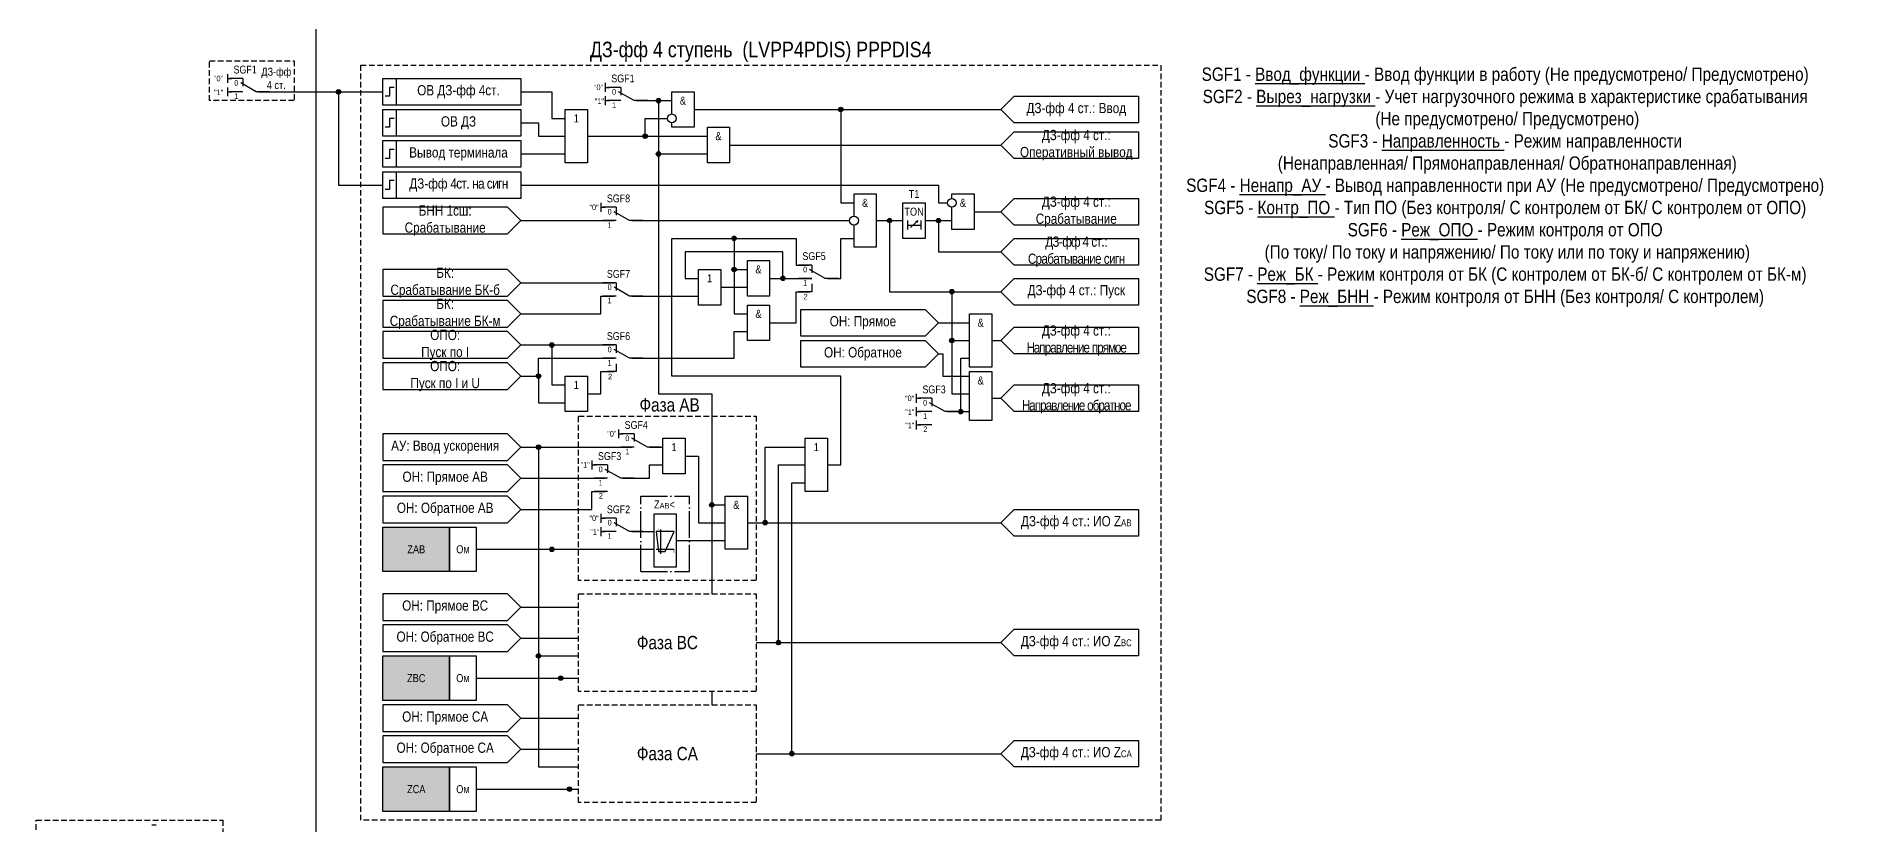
# Model space of a CAD drawing. Header units: millimetres. Extents: x -63 to 558, y -5 to 1115.
# Drawn here: x -63 to 345, y 349 to 526.5 of the extents above; entities that cross this region are included whole.
import ezdxf
from ezdxf.enums import TextEntityAlignment as Align

# ---------------------------------------------------------------- set-up
doc = ezdxf.new("R2010")
doc.units = ezdxf.units.MM
doc.linetypes.add('ACAD_ISO04W100', pattern=[30, 24, -3, 0, -3])
doc.linetypes.add('штриховая2', pattern=[0.375, 0.25, -0.125])
doc.layers.add('TEXT', color=7, linetype='Continuous', lineweight=25)
doc.layers.add('Основная', color=7, linetype='Continuous')
doc.styles.add('1.8_Gost_RD', font='ARIALN.TTF', dxfattribs={"height": 1.8})
doc.styles.add('2.5_Gost_RD', font='ARIALN.TTF', dxfattribs={"height": 2.5})
doc.styles.add('3.5_Gost_RD', font='ARIALN.TTF', dxfattribs={"height": 3.5})
doc.styles.add('Вывод', font='ARIALN.TTF', dxfattribs={"height": 2.5})
doc.styles.add('Компонент', font='ARIALN.TTF', dxfattribs={"height": 3.5})

# ---------------------------------------------------------------- blocks, each defined once
blk = doc.blocks.new('*U958')
at = {"layer": 'Основная', "color": 0}
blk.add_line((0, 0), (7, 4), dxfattribs=at)
at = {"layer": 'Основная', "ltscale": 0.35}
blk.add_line((6, 6), (6, 2.5), dxfattribs=at)
blk = doc.blocks.new('*U985')
at = {"layer": 'Основная', "color": 0}
for p, q in [((-3, 6), (-9, 6)), ((-3, 0), (-9, 0)), ((9, 0), (3, 0))]:
    blk.add_line(p, q, dxfattribs=at)
at = {"layer": 'Основная', "ltscale": 0.25, "xscale": -1}
blk.add_blockref('*U958', (3, 0), dxfattribs=at)
at = {"layer": 'Основная'}
for tag, height, style, p in [('ОУ', 3.5, 'Компонент', (-2, 10)), ('В1', 2.5, 'Вывод', (-14, 6)), ('В2', 2.5, 'Вывод', (-6, 4)), ('В3', 2.5, 'Вывод', (-6, -2))]:
    blk.add_attdef(tag, text='', height=height, dxfattribs=dict(at, style=style)).set_placement(p, align=Align.MIDDLE_CENTER)
blk = doc.blocks.new('Точка')
at = {"ltscale": 100}
h = blk.add_hatch(color=256, dxfattribs=at)
h.dxf.hatch_style = 1
edge = h.paths.add_edge_path()
edge.add_arc((0, 0), 0.5, 0, 360)
blk.add_circle((0, 0), 0.5, dxfattribs=at)
blk = doc.blocks.new('*U1023')
at = {"layer": 'Основная', "color": 0}
for p, q in [((-3, 6), (-9, 6)), ((-3, 0), (-9, 0)), ((9, 0), (3, 0))]:
    blk.add_line(p, q, dxfattribs=at)
at = {"layer": 'Основная', "ltscale": 0.25, "xscale": -1}
blk.add_blockref('*U958', (3, 0), dxfattribs=at)
at = {"layer": 'Основная'}
for tag, height, style, p in [('ОУ', 3.5, 'Компонент', (-2, 10)), ('В1', 2.5, 'Вывод', (-13, 6)), ('В2', 2.5, 'Вывод', (-6, 4)), ('В3', 2.5, 'Вывод', (-6, -2))]:
    blk.add_attdef(tag, text='', height=height, dxfattribs=dict(at, style=style)).set_placement(p, align=Align.MIDDLE_CENTER)
blk = doc.blocks.new('*U1030')
at = {"layer": 'Основная', "color": 0}
for p, q in [((-3, 6), (-9, 6)), ((-3, 0), (-9, 0)), ((9, 0), (3, 0))]:
    blk.add_line(p, q, dxfattribs=at)
at = {"layer": 'Основная', "ltscale": 0.25, "xscale": -1}
blk.add_blockref('*U958', (3, 0), dxfattribs=at)
at = {"layer": 'Основная'}
for tag, height, style, p in [('ОУ', 3.5, 'Компонент', (-2, 10)), ('В1', 2.5, 'Вывод', (-13, 6)), ('В2', 2.5, 'Вывод', (-6, 4)), ('В3', 2.5, 'Вывод', (-6, -2))]:
    blk.add_attdef(tag, text='', height=height, dxfattribs=dict(at, style=style)).set_placement(p, align=Align.MIDDLE_CENTER)
blk = doc.blocks.new('*U1031')
at = {"layer": 'Основная', "color": 0}
for p, q in [((-3, 6), (-9, 6)), ((-3, 0), (-9, 0)), ((9, 0), (3, 0))]:
    blk.add_line(p, q, dxfattribs=at)
at = {"layer": 'Основная', "ltscale": 0.25, "xscale": -1}
blk.add_blockref('*U958', (3, 0), dxfattribs=at)
at = {"layer": 'Основная'}
for tag, height, style, p in [('ОУ', 3.5, 'Компонент', (-2, 10)), ('В1', 2.5, 'Вывод', (-13, 6)), ('В2', 2.5, 'Вывод', (-6, 4)), ('В3', 2.5, 'Вывод', (-6, -2))]:
    blk.add_attdef(tag, text='', height=height, dxfattribs=dict(at, style=style)).set_placement(p, align=Align.MIDDLE_CENTER)
blk = doc.blocks.new('*U892')
at = {"layer": 'Основная', "linetype": 'ACAD_ISO04W100', "ltscale": 0.25}
for p, q in [((0, 0), (11, 0)), ((0, -17), (0, 0)), ((11, -17), (11, 0)), ((0, -17), (11, -17))]:
    blk.add_line(p, q, dxfattribs=at)
at = {"layer": 'Основная', "style": 'Компонент'}
blk.add_attdef('ОУ', text='', height=3.5, dxfattribs=at).set_placement((11, 0), align=Align.MIDDLE_CENTER)
blk = doc.blocks.new('*U1027')
at = {"layer": 'Основная', "color": 0}
for p, q in [((-3, 6), (-9, 6)), ((-3, 0), (-9, 0)), ((9, 0), (3, 0))]:
    blk.add_line(p, q, dxfattribs=at)
at = {"layer": 'Основная', "ltscale": 0.25, "xscale": -1}
blk.add_blockref('*U958', (3, 0), dxfattribs=at)
at = {"layer": 'Основная'}
for tag, height, style, p in [('ОУ', 3.5, 'Компонент', (-2, 10)), ('В1', 2.5, 'Вывод', (-14, 6)), ('В2', 2.5, 'Вывод', (-6, 4)), ('В3', 2.5, 'Вывод', (-6, -2))]:
    blk.add_attdef(tag, text='', height=height, dxfattribs=dict(at, style=style)).set_placement(p, align=Align.MIDDLE_CENTER)

msp = doc.modelspace()

# ---------------------------------------------------------------- hatches: boundary and pattern name
at = {"ltscale": 100, "true_color": 0xf7941d}
h = msp.add_hatch(color=30, dxfattribs=at)
h.dxf.hatch_style = 1
h.paths.add_polyline_path([(15, 416), (30, 416), (30, 406), (15, 406)])
h = msp.add_hatch(color=30, dxfattribs=at)
h.dxf.hatch_style = 1
h.paths.add_polyline_path([(15, 387), (30, 387), (30, 377), (15, 377)])
h = msp.add_hatch(color=30, dxfattribs=at)
h.dxf.hatch_style = 1
h.paths.add_polyline_path([(15, 362), (30, 362), (30, 352), (15, 352)])

# ---------------------------------------------------------------- linework, layer by layer
at = {"color": 6, "ltscale": 100}
for p, q in [((-20, 518), (-20, 516)), ((-20, 517), (-19, 517)), ((-20, 515), (-20, 513)), ((-20, 514), (-19, 514)), ((135, 446), (135, 444)), ((135, 445), (136, 445)), ((135, 443), (135, 441)), ((135, 442), (136, 442)), ((135, 440), (135, 438)), ((135, 439), (136, 439)), ((138.5, 439), (135.5, 439)), ((-37, 349), (-36, 349))]:
    msp.add_line(p, q, dxfattribs=at)
at = {"ltscale": 100}
for p, q in [((65, 516), (65, 514)), ((65, 515), (66, 515)), ((65, 513), (65, 511)), ((65, 512), (66, 512)), ((64, 489), (64, 487)), ((64, 488), (65, 488)), ((68, 438), (68, 436)), ((68, 437), (69, 437)), ((62, 431), (62, 429)), ((62, 430), (63, 430)), ((65.5, 424), (62.5, 424)), ((64, 419), (64, 417)), ((64, 418), (65, 418)), ((64, 416), (64, 414)), ((64, 415), (65, 415))]:
    msp.add_line(p, q, dxfattribs=at)
at = {"color": 7, "ltscale": 100}
for p, q in [((133.7, 483.46), (135.37, 484.95)), ((135.37, 484.95), (134.85, 484.73)), ((135.37, 484.95), (135.11, 484.48))]:
    msp.add_line(p, q, dxfattribs=at)
at = {"color": 3, "ltscale": 100}
msp.add_lwpolyline([(0, 1100), (370, 1100), (370, 0), (0, 0)], close=True, dxfattribs=at)
at = {"color": 6, "linetype": 'штриховая2', "ltscale": 5}
for points in [[(-24, 521), (-5, 521), (-5, 512), (-24, 512)], [(-63, 350), (-21, 350), (-21, 331), (-63, 331)]]:
    msp.add_lwpolyline(points, close=True, dxfattribs=at)
at = {"linetype": 'штриховая2', "ltscale": 5}
msp.add_lwpolyline([(10, 520), (190, 520), (190, 350), (10, 350)], close=True, dxfattribs=at)
at = {"ltscale": 100}
for points in [[(15, 517), (18, 517), (18, 511), (15, 511)], [(15, 517), (46, 517), (46, 511), (15, 511)], [(185, 507), (157, 507), (154, 510), (157, 513), (185, 513)], [(15, 510), (18, 510), (18, 504), (15, 504)], [(15, 510), (46, 510), (46, 504), (15, 504)], [(56, 510), (61, 510), (61, 498), (56, 498)], [(88, 506), (93, 506), (93, 498), (88, 498)], [(15, 503), (18, 503), (18, 497), (15, 497)], [(15, 503), (46, 503), (46, 497), (15, 497)], [(157, 505), (185, 505), (185, 499), (157, 499), (154, 502)], [(15, 496), (18, 496), (18, 490), (15, 490)], [(15, 496), (46, 496), (46, 490), (15, 490)], [(157, 490), (185, 490), (185, 484), (157, 484), (154, 487)], [(132, 489), (137, 489), (137, 481), (132, 481)], [(157, 481), (185, 481), (185, 475), (157, 475), (154, 478)], [(97, 468), (97, 476), (102, 476), (102, 468)], [(157, 472), (185, 472), (185, 466), (157, 466), (154, 469)], [(97, 458), (97, 466), (102, 466), (102, 458)], [(56, 450), (61, 450), (61, 442), (56, 442)], [(110, 436), (115, 436), (115, 424), (110, 424)], [(92, 423), (97, 423), (97, 411), (92, 411)], [(76, 419), (81, 419), (81, 407), (76, 407)], [(185, 420), (185, 414), (157, 414), (154, 417), (157, 420)], [(15, 416), (30, 416), (30, 406), (15, 406)], [(30, 416), (36, 416), (36, 406), (30, 406)], [(185, 393), (185, 387), (157, 387), (154, 390), (157, 393)], [(15, 387), (30, 387), (30, 377), (15, 377)], [(30, 387), (36, 387), (36, 377), (30, 377)], [(185, 368), (185, 362), (157, 362), (154, 365), (157, 368)], [(15, 362), (30, 362), (30, 352), (15, 352)], [(30, 362), (36, 362), (36, 352), (30, 352)]]:
    msp.add_lwpolyline(points, close=True, dxfattribs=at)
at = {"lineweight": 30, "ltscale": 100}
for points in [[(17.5, 515), (16.5, 515), (16.5, 513), (15.5, 513)], [(17.5, 508), (16.5, 508), (16.5, 506), (15.5, 506)], [(17.5, 501), (16.5, 501), (16.5, 499), (15.5, 499)], [(17.5, 494), (16.5, 494), (16.5, 492), (15.5, 492)]]:
    msp.add_lwpolyline(points, dxfattribs=at)
at = {"color": 6, "ltscale": 100}
for points in [[(-13, 514), (15, 514)], [(-13, 514), (5, 514), (5, 493), (15, 493)], [(126, 485), (129, 485), (129, 469), (143, 469), (143, 458), (147, 458)], [(126, 485), (129, 485), (129, 469), (143, 469), (143, 446), (147, 446)], [(140, 462), (147, 462)], [(152, 458), (154, 458)], [(140, 455), (141, 455), (141, 450), (147, 450)], [(142, 442), (145, 442), (145, 454), (147, 454)], [(152, 445), (154, 445)], [(142, 442), (147, 442)]]:
    msp.add_lwpolyline(points, dxfattribs=at)
at = {"ltscale": 100}
for points in [[(46, 514), (53, 514), (53, 508), (56, 508)], [(72, 512), (80, 512)], [(72, 512), (72, 512)], [(72, 512), (77, 512), (77, 500), (88, 500)], [(72, 512), (77, 512), (77, 446), (89, 446), (89, 421), (92, 421)], [(72, 512), (77, 512), (77, 446), (89, 446), (89, 401)], [(80, 509), (80, 514), (85, 514), (85, 506), (80, 506), (80, 507)], [(46, 507), (50, 507), (50, 504), (56, 504)], [(61, 504), (74, 504), (74, 508), (79, 508)], [(85, 510), (154, 510)], [(85, 510), (118, 510), (118, 489), (121, 489)], [(61, 504), (88, 504)], [(93, 502), (154, 502)], [(46, 500), (56, 500)], [(46, 493), (140, 493), (140, 489), (142, 489)], [(121, 486), (121, 491), (126, 491), (126, 479), (121, 479), (121, 484)], [(143, 490), (143, 491), (148, 491), (148, 483), (143, 483), (143, 488)], [(46, 485), (43, 488), (15, 488), (15, 482), (43, 482), (46, 485)], [(148, 487), (154, 487)], [(46, 485), (67, 485)], [(71, 485), (120, 485)], [(126, 485), (132, 485)], [(126, 485), (129, 485), (129, 469), (154, 469)], [(133, 485), (133, 483)], [(133, 484), (136, 484)], [(136, 485), (136, 483)], [(137, 485), (140, 485), (140, 478), (154, 478)], [(137, 485), (143, 485)], [(115, 430), (118, 430), (118, 450), (80, 450), (80, 481), (94, 481), (94, 464), (97, 464)], [(115, 430), (118, 430), (118, 450), (80, 450), (80, 481), (94, 481), (94, 474), (97, 474)], [(115, 430), (118, 430), (118, 450), (80, 450), (80, 481), (108, 481), (108, 475), (111, 475)], [(102, 472), (105, 472), (105, 478), (83, 478), (83, 472), (86, 472)], [(115, 472), (118, 472), (118, 481), (121, 481)], [(46, 471), (43, 474), (15, 474), (15, 468), (43, 468), (46, 471)], [(91, 474), (91, 466), (86, 466), (86, 474), (91, 474)], [(46, 471), (67, 471)], [(91, 470), (97, 470)], [(102, 472), (111.5, 472)], [(111.5, 470.75), (111.5, 469), (108.5, 469)], [(46, 464), (43, 467), (15, 467), (15, 461), (43, 461), (46, 464)], [(46, 464), (64, 464), (64, 468), (67, 468)], [(71, 468), (86, 468)], [(102, 462), (108, 462), (108, 469), (111, 469)], [(46, 457), (43, 460), (15, 460), (15, 454), (43, 454), (46, 457)], [(46, 457), (53, 457), (53, 448), (56, 448)], [(46, 457), (67, 457)], [(71, 454), (94, 454), (94, 460), (97, 460)], [(46, 450), (43, 453), (15, 453), (15, 447), (43, 447), (46, 450)], [(46, 450), (50, 450), (50, 454), (67, 454)], [(46, 450), (50, 450), (50, 444), (56, 444)], [(61, 446), (64, 446), (64, 451), (67, 451)], [(67.5, 452.75), (67.5, 451), (65.5, 451)], [(46, 434), (43, 437), (15, 437), (15, 431), (43, 431), (46, 434)], [(46, 434), (71, 434)], [(46, 434), (50, 434), (50, 387), (59, 387)], [(46, 434), (50, 434), (50, 362), (59, 362)], [(75, 434), (78, 434)], [(83, 436), (83, 428), (78, 428), (78, 436), (83, 436)], [(97, 417), (101, 417), (101, 434), (110, 434)], [(46, 427), (43, 430), (15, 430), (15, 424), (43, 424), (46, 427)], [(69, 427), (75, 427), (75, 430), (78, 430)], [(83, 432), (86, 432), (86, 417), (92, 417)], [(99, 390), (104, 390), (104, 430), (110, 430)], [(46, 427), (65, 427)], [(99, 365), (107, 365), (107, 426), (110, 426)], [(46, 420), (43, 423), (15, 423), (15, 417), (43, 417), (46, 420)], [(46, 420), (62, 420), (62, 424), (65, 424)], [(97, 417), (154, 417)], [(71, 415), (76, 415)], [(76.5, 415), (77, 410.5), (78.5, 410.5), (80.5, 415), (76.5, 415)], [(77.5, 410), (77.5, 415.5)], [(81, 413), (92, 413)], [(36, 411), (76, 411)], [(76.5, 411), (80.5, 411)], [(46, 398), (43, 401), (15, 401), (15, 395), (43, 395), (46, 398)], [(46, 398), (59, 398)], [(46, 391), (43, 394), (15, 394), (15, 388), (43, 388), (46, 391)], [(46, 391), (59, 391)], [(99, 390), (154, 390)], [(36, 382), (59, 382)], [(46, 373), (43, 376), (15, 376), (15, 370), (43, 370), (46, 373)], [(89, 379), (89, 376)], [(46, 373), (59, 373)], [(46, 366), (43, 369), (15, 369), (15, 363), (43, 363), (46, 366)], [(46, 366), (59, 366)], [(99, 365), (154, 365)], [(36, 357), (59, 357)]]:
    msp.add_lwpolyline(points, dxfattribs=at)
at = {"color": 6, "ltscale": 100}
for points in [[(137, 465), (140, 462), (137, 459), (109, 459), (109, 465)], [(147, 464), (152, 464), (152, 452), (147, 452)], [(137, 458), (140, 455), (137, 452), (109, 452), (109, 458)], [(185, 455), (157, 455), (154, 458), (157, 461), (185, 461)], [(147, 451), (152, 451), (152, 440), (147, 440)], [(185, 442), (157, 442), (154, 445), (157, 448), (185, 448)]]:
    msp.add_lwpolyline(points, close=True, dxfattribs=at)
at = {"color": 251, "linetype": 'штриховая2', "ltscale": 5, "true_color": 0x58595b}
for points in [[(59, 441), (99, 441), (99, 404), (59, 404)], [(59, 401), (99, 401), (99, 379), (59, 379)], [(59, 376), (99, 376), (99, 354), (59, 354)]]:
    msp.add_lwpolyline(points, close=True, dxfattribs=at)
at = {"ltscale": 100}
for centre in [(80, 508), (143, 489), (121, 485)]:
    msp.add_circle(centre, 1, dxfattribs=at)

# ---------------------------------------------------------------- block references
for p in [(5, 514), (118, 510), (74, 504), (77, 500), (94, 481), (129, 485), (140, 485), (94, 474), (105, 472), (143, 469), (53, 457), (50, 450), (50, 434), (89, 421), (101, 417), (53, 411), (104, 390), (50, 387), (55, 382), (107, 365), (57, 357)]:
    msp.add_blockref('Точка', p, dxfattribs=at)
at = {"color": 1, "ltscale": 100}
msp.add_blockref('Точка', (77, 512), dxfattribs=at)
at = {"color": 6, "ltscale": 100}
for p in [(143, 458), (145, 442)]:
    msp.add_blockref('Точка', p, dxfattribs=at)
at = {"layer": 'Основная', "color": 6, "ltscale": 0.25, "xscale": 0.5, "yscale": 0.5, "zscale": 0.5}
for name, p, values in [('*U985', (-15, 514), {'ОУ': 'SGF1', 'В1': '"0"', 'В2': '0', 'В3': '1'}), ('*U1023', (140, 442), {'ОУ': 'SGF3', 'В1': '"0"', 'В2': '0', 'В3': '1'})]:
    msp.add_blockref(name, p, dxfattribs=at).add_auto_attribs(values)
at = {"layer": 'Основная', "ltscale": 0.25, "xscale": 0.5, "yscale": 0.5, "zscale": 0.5}
for name, p, values in [('*U1031', (70, 512), {'ОУ': 'SGF1', 'В1': '"0"', 'В2': '0', 'В3': '1'}), ('*U1031', (69, 485), {'ОУ': 'SGF8', 'В1': '"0"', 'В2': '0', 'В3': '1'}), ('*U1031', (73, 434), {'ОУ': 'SGF4', 'В1': '"0"', 'В2': '0', 'В3': '1'}), ('*U1023', (67, 427), {'ОУ': 'SGF3', 'В1': '"1"', 'В2': '0', 'В3': '1'}), ('*U1030', (69, 415), {'ОУ': 'SGF2', 'В1': '"0"', 'В2': '0', 'В3': '1'})]:
    msp.add_blockref(name, p, dxfattribs=at).add_auto_attribs(values)
at = {"layer": 'Основная', "ltscale": 0.25}
ref = msp.add_blockref('*U1027', (113, 472), dxfattribs=dict(at, xscale=0.5, yscale=0.5, zscale=0.5))
ref.add_attrib('ОУ', 'SGF5', dxfattribs={"height": 1.75, "style": 'Компонент'}).set_placement((112, 477), align=Align.MIDDLE_CENTER)
ref.add_attrib('В2', '0', dxfattribs={"height": 1.25, "style": 'Вывод'}).set_placement((110, 474), align=Align.MIDDLE_CENTER)
ref.add_attrib('В3', '1', dxfattribs={"height": 1.25, "style": 'Вывод'}).set_placement((110, 471), align=Align.MIDDLE_CENTER)
ref = msp.add_blockref('*U1027', (69, 468), dxfattribs=dict(at, xscale=0.5, yscale=0.5, zscale=0.5))
ref.add_attrib('ОУ', 'SGF7', dxfattribs={"height": 1.75, "style": 'Компонент'}).set_placement((68, 473), align=Align.MIDDLE_CENTER)
ref.add_attrib('В2', '0', dxfattribs={"height": 1.25, "style": 'Вывод'}).set_placement((66, 470), align=Align.MIDDLE_CENTER)
ref.add_attrib('В3', '1', dxfattribs={"height": 1.25, "style": 'Вывод'}).set_placement((66, 467), align=Align.MIDDLE_CENTER)
ref = msp.add_blockref('*U1027', (69, 454), dxfattribs=dict(at, xscale=0.5, yscale=0.5, zscale=0.5))
ref.add_attrib('ОУ', 'SGF6', dxfattribs={"height": 1.75, "style": 'Компонент'}).set_placement((68, 459), align=Align.MIDDLE_CENTER)
ref.add_attrib('В2', '0', dxfattribs={"height": 1.25, "style": 'Вывод'}).set_placement((66, 456), align=Align.MIDDLE_CENTER)
ref.add_attrib('В3', '1', dxfattribs={"height": 1.25, "style": 'Вывод'}).set_placement((66, 453), align=Align.MIDDLE_CENTER)
msp.add_blockref('*U892', (73, 423), dxfattribs=at)

# ---------------------------------------------------------------- texts
at = {"color": 30, "ltscale": 100, "attachment_point": 5}
for s, insert, char_height, width, style in [('ДЗ-фф 4 ступень  (LVPP4PDIS) {\\C6;PPPDIS4}', (100, 523), 3.5, 180, '3.5_Gost_RD'), ('ДЗ-фф \\P4 ст.', (-9, 517), 1.8, 8, '2.5_Gost_RD'), ('SGF1 - {\\LВвод_функции} - Ввод функции в работу (Не предусмотрено/ Предусмотрено)\\PSGF2 - {\\LВырез_нагрузки} - Учет нагрузочного режима в характеристике срабатывания \\P^I(Не предусмотрено/ Предусмотрено)\\PSGF3 - {\\LНаправленность} - Режим направленности \\P^I(Ненаправленная/ Прямонаправленная/ Обратнонаправленная)\\PSGF4 - {\\LНенапр_АУ} - Вывод направленности при АУ (Не предусмотрено/ Предусмотрено)\\PSGF5 - {\\LКонтр_ПО} - Тип ПО (Без контроля/ С контролем от БК/ С контролем от ОПО) \\PSGF6 - {\\LРеж_ОПО} - Режим контроля от ОПО \\P^I(По току/ По току и напряжению/ По току или по току и напряжению)\\PSGF7 - {\\LРеж_БК} - Режим контроля от БК (С контролем от БК-б/ С контролем от БК-м)\\PSGF8 - {\\LРеж_БНН} - Режим контроля от БНН (Без контроля/ С контролем)', (267.5, 492.5), 3, 145, '3.5_Gost_RD')]:
    msp.add_mtext(s, dxfattribs=dict(at, insert=insert, char_height=char_height, width=width, style=style))
at = {"color": 6, "ltscale": 100, "char_height": 1.25, "attachment_point": 1, "style": '3.5_Gost_RD'}
for s, insert in [('"1"', (-23, 514.5)), ('"1"', (132.5, 442.5)), ('"1"', (132.5, 439.5)), ('2', (136.59, 438.66))]:
    msp.add_mtext_dynamic_manual_height_columns(s, width=2, gutter_width=17.5, heights=[0], dxfattribs=dict(at, insert=insert))
at = {"ltscale": 100, "char_height": 1.25, "attachment_point": 1}
for s, insert, style in [('"1"', (62.66, 512.5), '3.5_Gost_RD'), ('2', (109.65, 468.5), 'Вывод'), ('2', (65.65, 450.5), 'Вывод'), ('2', (63.59, 423.66), '3.5_Gost_RD'), ('"1"', (61.64, 415.5), '3.5_Gost_RD')]:
    msp.add_mtext_dynamic_manual_height_columns(s, width=2, gutter_width=17.5, heights=[0], dxfattribs=dict(at, insert=insert, style=style))
at = {"ltscale": 100, "attachment_point": 5}
for s, insert, char_height, width, style in [('&', (82.5, 512), 1.8, 5, '2.5_Gost_RD'), ('1', (58.5, 508), 1.8, 5, '2.5_Gost_RD'), ('&', (90.5, 504), 1.8, 5, '2.5_Gost_RD'), ('&', (123.5, 489), 1.8, 5, '2.5_Gost_RD'), ('T1', (134.5, 491), 1.8, 5, '2.5_Gost_RD'), ('&', (145.5, 489), 1.8, 5, '2.5_Gost_RD'), ('TON', (134.5, 487), 1.8, 5, '2.5_Gost_RD'), ('&', (99.5, 474), 1.8, 5, '2.5_Gost_RD'), ('1', (88.5, 472), 1.8, 5, '2.5_Gost_RD'), ('&', (99.5, 464), 1.8, 5, '2.5_Gost_RD'), ('1', (58.5, 448), 1.8, 5, '2.5_Gost_RD'), ('1', (80.5, 434), 1.8, 5, '2.5_Gost_RD'), ('1', (112.5, 434), 1.8, 5, '2.5_Gost_RD'), ('&', (94.5, 421), 1.8, 5, '2.5_Gost_RD'), ('{\\W0.9;X}', (77, 415.5), 0.5, 1, '1.8_Gost_RD'), ('ZAB', (22.5, 411), 1.8, 15, '1.8_Gost_RD'), ('Ом', (33, 411), 1.8, 6, '1.8_Gost_RD'), ('{\\W0.9;R}', (80.5, 410.5), 0.5, 1, '1.8_Gost_RD'), ('ZBC', (22.5, 382), 1.8, 15, '1.8_Gost_RD'), ('Ом', (33, 382), 1.8, 6, '1.8_Gost_RD'), ('ZCA', (22.5, 357), 1.8, 15, '1.8_Gost_RD'), ('Ом', (33, 357), 1.8, 6, '1.8_Gost_RD')]:
    msp.add_mtext(s, dxfattribs=dict(at, insert=insert, char_height=char_height, width=width, style=style))
at = {"color": 6, "ltscale": 100, "char_height": 1.8, "width": 5, "attachment_point": 5, "style": '2.5_Gost_RD'}
for insert in [(149.5, 462), (149.5, 449)]:
    msp.add_mtext('&', dxfattribs=dict(at, insert=insert))
at = {"color": 251, "ltscale": 100, "true_color": 0x58595b, "char_height": 3, "attachment_point": 5, "style": '3.5_Gost_RD'}
for s, insert, width in [('Фаза АВ', (79.5, 443.5), 39), ('Фаза ВС', (79, 390), 40), ('Фаза СА', (79, 365), 40)]:
    msp.add_mtext(s, dxfattribs=dict(at, insert=insert, width=width))
at = {"color": 7, "ltscale": 100, "insert": (76, 422), "char_height": 1.8, "attachment_point": 1, "style": '1.8_Gost_RD'}
msp.add_mtext_dynamic_manual_height_columns('{\\C256;Z\\H0.66667x;АВ\\H1.49999x;<}', width=8, gutter_width=17.5, heights=[0], dxfattribs=at)
at = {"layer": 'TEXT', "ltscale": 100, "char_height": 2.3, "width": 28, "attachment_point": 5, "style": '2.5_Gost_RD'}
for s, insert in [('ОВ ДЗ-фф 4ст.', (32, 514)), ('ДЗ-фф 4 ст.: Ввод', (171, 510)), ('ОВ ДЗ', (32, 507)), ('ДЗ-фф 4 ст.: Оперативный вывод', (171, 502)), ('Вывод терминала', (32, 500)), ('ДЗ-фф{\\T0.9; 4ст. на сигн}', (32, 493)), ('ДЗ-фф 4 ст.: Срабатывание', (171, 487)), ('БНН 1сш: Срабатывание', (29, 485)), ('{\\T0.9;ДЗ-фф 4 ст.: Срабатывание сигн}', (171, 478)), ('ДЗ-фф 4 ст.: Пуск', (171, 469)), ('ОН: Прямое', (123, 462)), ('ДЗ-фф 4 ст.:{\\T0.85; Направление прямое}', (171, 458)), ('ОПО: \\PПуск по I', (29, 457)), ('ОПО: \\PПуск по I и U', (29, 450)), ('ОН: Обратное', (123, 455)), ('ДЗ-фф 4 ст.:{\\T0.85; Направление обратное}', (171, 445)), ('АУ: Ввод ускорения', (29, 434)), ('ОН: Прямое AB', (29, 427)), ('ОН: Обратное AB', (29, 420)), ('ДЗ-фф 4 ст.: ИО {\\C7;Z\\H0.66667x;АВ}', (171, 417)), ('ОН: Прямое BC', (29, 398)), ('ОН: Обратное BC', (29, 391)), ('ДЗ-фф 4 ст.: ИО {\\C7;Z\\H0.66667x;BC}', (171, 390)), ('ОН: Прямое CA', (29, 373)), ('ОН: Обратное CA', (29, 366)), ('ДЗ-фф 4 ст.: ИО {\\C7;Z\\H0.66667x;CA}', (171, 365))]:
    msp.add_mtext(s, dxfattribs=dict(at, insert=insert))
at = {"layer": 'TEXT', "color": 3, "ltscale": 100, "char_height": 2.3, "width": 28, "attachment_point": 5, "style": '2.5_Gost_RD'}
for s, insert in [('БК: \\PСрабатывание БК-б', (29, 471)), ('БК: \\PСрабатывание БК-м', (29, 464))]:
    msp.add_mtext(s, dxfattribs=dict(at, insert=insert))

doc.saveas('drawing.dxf')
